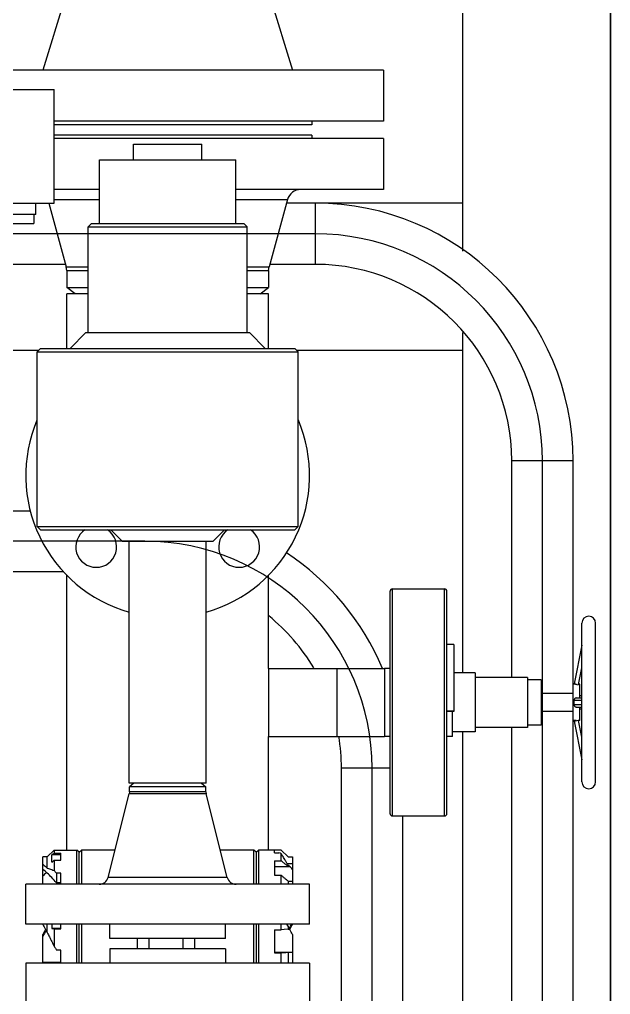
# Model space of a CAD drawing. Header units: millimetres. Extents: x 18255 to 228708, y -2217 to 146640.
# Drawn here: x 67745.1 to 68005.3, y 86051.4 to 86480.9 of the extents above; entities that cross this region are included whole.
import ezdxf

# ---------------------------------------------------------------- set-up
doc = ezdxf.new("R2010")
doc.units = ezdxf.units.MM
doc.layers.add('设备', color=8, linetype='Continuous')

msp = doc.modelspace()

# ---------------------------------------------------------------- linework, layer by layer
at = {"layer": '设备'}
for p, q in [((68005.34, 83079.2), (68005.34, 87679.2)), ((68005.34, 83079.2), (68005.34, 87679.2)), ((68005.34, 87679.2), (68005.34, 83079.2)), ((68005.34, 83515), (68005.34, 87679.2)), ((67940.34, 86378.86), (67940.34, 86585.75)), ((67765.34, 86490.89), (67755.34, 86458.5)), ((67855.34, 86490.89), (67865.34, 86458.5)), ((67905.34, 86458.5), (67715.34, 86458.5)), ((67905.34, 86458.5), (67905.34, 86436.1)), ((67640.34, 86450), (67760.34, 86450)), ((67760.34, 86400), (67760.34, 86450)), ((67905.34, 86436.1), (67760.34, 86436.1)), ((67873.84, 86436.1), (67873.84, 86434.5)), ((67873.84, 86434.5), (67760.34, 86434.5)), ((67873.84, 86430), (67760.34, 86430)), ((67905.34, 86428.4), (67760.34, 86428.4)), ((67873.84, 86430), (67873.84, 86428.4)), ((67905.34, 86428.4), (67905.34, 86406)), ((67795.34, 86426), (67825.34, 86426)), ((67795.34, 86419), (67795.34, 86426)), ((67825.34, 86419), (67825.34, 86426)), ((67780.34, 86419), (67840.34, 86419)), ((67780.34, 86391), (67780.34, 86419)), ((67840.34, 86391), (67840.34, 86419)), ((67780.34, 86406), (67760.34, 86406)), ((67905.34, 86406), (67840.34, 86406)), ((67760.34, 86401.59), (67780.34, 86401.59)), ((67840.34, 86401.59), (67863.14, 86401.59)), ((67863.14, 86401.59), (67855.01, 86371.88)), ((67505.34, 86400), (67760.34, 86400)), ((67752.34, 86395), (67752.34, 86400)), ((67757.99, 86400), (67765.68, 86371.88)), ((67940.34, 86400), (67862.7, 86400)), ((67875.34, 86400), (67875.34, 86373)), ((67752.34, 86395), (67726.34, 86395)), ((67751.34, 86395), (67751.34, 86391)), ((67738.34, 86391), (67751.34, 86391)), ((67775.34, 86389.5), (67776.84, 86391)), ((67775.34, 86389.5), (67845.34, 86389.5)), ((67775.34, 86343), (67775.34, 86389.5)), ((67776.84, 86391), (67843.84, 86391)), ((67845.34, 86389.5), (67843.84, 86391)), ((67845.34, 86343), (67845.34, 86389.5)), ((67875.34, 86386.5), (67610.84, 86386.5)), ((67765.37, 86373), (67720.34, 86373)), ((67765.68, 86371.88), (67775.34, 86371.88)), ((67765.89, 86370.3), (67765.68, 86371.88)), ((67845.34, 86371.88), (67855.01, 86371.88)), ((67854.79, 86370.3), (67855.01, 86371.88)), ((67875.34, 86373), (67855.31, 86373)), ((67765.89, 86370.3), (67775.34, 86370.3)), ((67765.89, 86370.3), (67765.89, 86362.84)), ((67845.34, 86370.3), (67854.79, 86370.3)), ((67854.79, 86370.3), (67854.79, 86362.84)), ((67769.59, 86360), (67765.89, 86362.84)), ((67765.89, 86362.84), (67775.34, 86362.84)), ((67845.34, 86362.84), (67854.79, 86362.84)), ((67851.09, 86360), (67854.79, 86362.84)), ((67775.34, 86360), (67765.89, 86360)), ((67765.89, 86336), (67765.89, 86360)), ((67854.79, 86360), (67845.34, 86360)), ((67854.79, 86336), (67854.79, 86360)), ((67767.34, 86336), (67774.34, 86343)), ((67774.34, 86343), (67846.34, 86343)), ((67853.34, 86336), (67846.34, 86343)), ((67940.34, 86193), (67940.34, 86343.06)), ((67753.34, 86335), (67740.34, 86335)), ((67752.84, 86334.5), (67754.34, 86336)), ((67752.84, 86334.5), (67867.84, 86334.5)), ((67752.84, 86257.5), (67752.84, 86334.5)), ((67754.34, 86336), (67866.34, 86336)), ((67867.84, 86334.5), (67866.34, 86336)), ((67940.34, 86335), (67867.34, 86335)), ((67867.84, 86257.5), (67867.84, 86334.5)), ((67988.84, 86286.5), (67961.84, 86286.5)), ((67961.84, 86191), (67961.84, 86286.5)), ((67975.34, 84891), (67975.34, 86286.5)), ((67988.84, 86188), (67988.84, 86286.5)), ((67665.34, 86264.5), (67749.88, 86264.5)), ((67754.34, 86256), (67752.84, 86257.5)), ((67752.84, 86257.5), (67867.84, 86257.5)), ((67754.34, 86256), (67866.34, 86256)), ((67790.34, 86251), (67785.34, 86256)), ((67830.34, 86251), (67835.34, 86256)), ((67866.34, 86256), (67867.84, 86257.5)), ((67800.34, 86251), (67600.34, 86251)), ((67790.34, 86251), (67830.34, 86251)), ((67793.34, 86144.4), (67793.34, 86251)), ((67827.34, 86144.4), (67827.34, 86251)), ((67764.56, 86237.5), (67665.34, 86237.5)), ((67765.89, 86115), (67765.89, 86236.14)), ((67854.79, 86195), (67854.79, 86236.14)), ((67908.29, 86131), (67908.29, 86229)), ((67909.29, 86230), (67932.29, 86230)), ((67909.29, 86130), (67909.29, 86230)), ((67932.29, 86130), (67932.29, 86230)), ((67933.29, 86131), (67933.29, 86229)), ((67992.79, 86145), (67992.79, 86215)), ((67998.79, 86145), (67998.79, 86215)), ((67936.29, 86205.47), (67933.29, 86205.47)), ((67936.29, 86205.47), (67936.29, 86175.96)), ((67992.79, 86205.28), (67989.31, 86188.2)), ((67854.79, 86195), (67905.79, 86195)), ((67854.79, 86195), (67854.79, 86165)), ((67884.79, 86195), (67884.79, 86165)), ((67908.29, 86195), (67905.79, 86195)), ((67905.79, 86195), (67905.79, 86165)), ((67991.3, 86187.94), (67992.79, 86195.26)), ((67945.79, 86193), (67936.29, 86193)), ((67945.79, 86193), (67945.79, 86167)), ((67968.79, 86191), (67945.79, 86191)), ((67968.79, 86191), (67968.79, 86169)), ((67974.79, 86190), (67968.79, 86190)), ((67974.79, 86190), (67974.79, 86170)), ((67990.29, 86188), (67988.79, 86188)), ((67988.79, 86188), (67988.79, 86172)), ((67989.31, 86188.2), (67991.08, 86187.84)), ((67991.79, 86188), (67991.31, 86188)), ((67991.79, 86182), (67991.79, 86188)), ((67988.79, 86184), (67974.79, 86184)), ((67990.29, 86182), (67992.79, 86182)), ((67992.79, 86183), (67991.79, 86183)), ((67989.31, 86181), (67992.79, 86181)), ((67989.31, 86179), (67989.31, 86181)), ((67992.79, 86179), (67989.31, 86179)), ((67990.29, 86178), (67992.79, 86178)), ((67991.79, 86172), (67991.79, 86178)), ((67936.29, 86176.17), (67933.29, 86176.17)), ((67936.29, 86175.96), (67933.29, 86175.96)), ((67935.79, 86165), (67935.79, 86175.96)), ((67988.79, 86176), (67974.79, 86176)), ((67992.79, 86177), (67991.79, 86177)), ((67968.79, 86169), (67945.79, 86169)), ((67961.84, 84891), (67961.84, 86169)), ((67974.79, 86170), (67968.79, 86170)), ((67990.29, 86172), (67988.79, 86172)), ((67988.84, 84891), (67988.84, 86172)), ((67989.31, 86171.8), (67991.08, 86172.16)), ((67989.31, 86171.8), (67992.79, 86154.72)), ((67992.79, 86164.74), (67991.3, 86172.06)), ((67991.79, 86172), (67991.31, 86172)), ((67854.79, 86165), (67905.79, 86165)), ((67854.79, 86115), (67854.79, 86165)), ((67908.29, 86165), (67905.79, 86165)), ((67935.79, 86165), (67933.29, 86165)), ((67945.79, 86167), (67935.79, 86167)), ((67940.34, 85865), (67940.34, 86167)), ((67908.29, 86151), (67886.84, 86151)), ((67886.84, 85800), (67886.84, 86151)), ((67900.34, 84951), (67900.34, 86151)), ((67827.34, 86144.4), (67793.34, 86144.4)), ((67795.49, 86144.4), (67793.49, 86142.87)), ((67825.19, 86144.4), (67827.19, 86142.87)), ((67784.11, 86102.92), (67793.37, 86139.72)), ((67793.49, 86140.7), (67793.37, 86139.72)), ((67827.31, 86139.72), (67793.37, 86139.72)), ((67827.19, 86142.87), (67793.49, 86142.87)), ((67793.49, 86140.7), (67793.49, 86142.87)), ((67827.19, 86140.7), (67793.49, 86140.7)), ((67827.19, 86140.7), (67827.19, 86142.87)), ((67827.19, 86140.7), (67827.31, 86139.72)), ((67836.58, 86102.92), (67827.31, 86139.72)), ((67909.29, 86130), (67932.29, 86130)), ((67913.84, 85394.99), (67913.84, 86130)), ((67757.34, 86112), (67760.34, 86115)), ((67760.34, 86115), (67770.34, 86115)), ((67760.34, 86115), (67760.34, 86113.68)), ((67760.34, 86113.68), (67763.34, 86113.68)), ((67763.34, 86110.47), (67763.34, 86113.68)), ((67771.34, 86114), (67770.34, 86115)), ((67770.34, 86099.9), (67770.34, 86115)), ((67771.34, 86114), (67772.34, 86115)), ((67771.34, 86099.9), (67771.34, 86114)), ((67787.15, 86115), (67772.34, 86115)), ((67772.34, 86115), (67772.34, 86099.9)), ((67848.34, 86115), (67833.54, 86115)), ((67849.34, 86114), (67848.34, 86115)), ((67848.34, 86099.9), (67848.34, 86115)), ((67849.34, 86114), (67850.34, 86115)), ((67849.34, 86114), (67849.34, 86099.9)), ((67860.34, 86115), (67850.34, 86115)), ((67850.34, 86115), (67850.34, 86099.9)), ((67857.34, 86113.81), (67857.34, 86115)), ((67857.34, 86113.81), (67859.34, 86113.81)), ((67863.34, 86112), (67860.34, 86115)), ((67860.34, 86110.26), (67860.34, 86113.32)), ((67757.34, 86112), (67755.34, 86112)), ((67755.34, 86099.9), (67755.34, 86112)), ((67757.34, 86106.99), (67757.34, 86112)), ((67763.34, 86112.81), (67759.34, 86112.81)), ((67759.34, 86109.65), (67760.34, 86110.47)), ((67760.34, 86110.47), (67763.34, 86110.47)), ((67760.34, 86110.47), (67760.34, 86105.94)), ((67857.34, 86110.26), (67860.34, 86110.26)), ((67857.34, 86110.26), (67857.34, 86103.86)), ((67862.99, 86109), (67865.34, 86109)), ((67863.34, 86112), (67865.34, 86112)), ((67865.34, 86112), (67865.34, 86106.49)), ((67763.34, 86104.75), (67761.34, 86104.75)), ((67761.34, 86104.75), (67761.34, 86100.51)), ((67763.34, 86099.9), (67763.34, 86104.75)), ((67857.34, 86107.78), (67864.05, 86107.78)), ((67863.34, 86107.78), (67863.05, 86108.03)), ((67863.34, 86108.39), (67863.34, 86107.78)), ((67865.32, 86106.48), (67865.34, 86106.49)), ((67865.32, 86106.47), (67865.34, 86106.45)), ((67865.34, 86106.45), (67865.34, 86099.9)), ((67763.34, 86100.51), (67761.34, 86100.51)), ((67836.58, 86102.92), (67784.11, 86102.92)), ((67857.34, 86103.86), (67860.34, 86103.86)), ((67860.34, 86099.9), (67860.34, 86103.86)), ((67863.34, 86101.32), (67865.34, 86101.32)), ((67863.34, 86101.32), (67863.34, 86099.9)), ((67872.84, 86099.9), (67747.84, 86099.9)), ((67747.84, 86082.4), (67747.84, 86099.9)), ((67872.84, 86082.4), (67872.84, 86099.9)), ((67872.84, 86082.4), (67747.84, 86082.4)), ((67755.34, 86082.21), (67755.34, 86082.4)), ((67757.34, 86078.61), (67757.34, 86082.4)), ((67763.34, 86080.42), (67759.34, 86080.42)), ((67759.34, 86080.42), (67760.34, 86080.32)), ((67760.34, 86080.32), (67763.34, 86080.32)), ((67760.34, 86080.32), (67760.34, 86072.63)), ((67763.34, 86080.32), (67763.34, 86082.4)), ((67770.34, 86065.1), (67770.34, 86082.4)), ((67771.34, 86065.1), (67771.34, 86082.4)), ((67772.34, 86082.4), (67772.34, 86065.1)), ((67784.84, 86076), (67784.84, 86082.4)), ((67835.84, 86076), (67835.84, 86082.4)), ((67848.34, 86065.1), (67848.34, 86082.4)), ((67849.34, 86082.4), (67849.34, 86065.1)), ((67850.34, 86082.4), (67850.34, 86065.1)), ((67857.34, 86079.9), (67860.34, 86079.9)), ((67857.34, 86079.9), (67857.34, 86069.75)), ((67860.34, 86079.9), (67860.34, 86082.4)), ((67861.62, 86080), (67860.34, 86079.9)), ((67863.34, 86080.14), (67861.62, 86080)), ((67863.34, 86081.4), (67863.34, 86080.14)), ((67863.34, 86080.14), (67864.05, 86080.14)), ((67864.05, 86080.14), (67864.12, 86080)), ((67864.12, 86080), (67864.16, 86080.08)), ((67865.34, 86082.4), (67865.34, 86082.23)), ((67755.34, 86065.1), (67755.34, 86077.8)), ((67835.84, 86076), (67784.84, 86076)), ((67797.11, 86071.5), (67797.11, 86076)), ((67802.11, 86076), (67802.11, 86071.5)), ((67817.11, 86071.5), (67817.11, 86076)), ((67822.11, 86076), (67822.11, 86071.5)), ((67865.34, 86077.77), (67865.34, 86065.1)), ((67763.34, 86070.94), (67761.34, 86070.94)), ((67763.34, 86065.1), (67763.34, 86070.94)), ((67835.84, 86071.5), (67784.84, 86071.5)), ((67784.84, 86071.5), (67784.84, 86065.1)), ((67835.84, 86071.5), (67835.84, 86065.1)), ((67857.34, 86069.99), (67865.34, 86069.99)), ((67863.34, 86069.99), (67863.34, 86065.1)), ((67857.34, 86069.75), (67860.34, 86069.75)), ((67860.34, 86065.1), (67860.34, 86069.75)), ((67872.84, 86065.1), (67747.84, 86065.1)), ((67747.84, 86065.1), (67747.84, 86047.6)), ((67763.34, 86065.5), (67755.34, 86065.5)), ((67872.84, 86065.1), (67872.84, 86047.6))]:
    msp.add_line(p, q, dxfattribs=at)
for centre, radius, start, end in [((67868.92, 86400), 6, 90, 164.6963), ((67875.34, 86286.5), 113.5, 0, 90), ((67875.34, 86286.5), 100, 0, 90), ((67875.34, 86286.5), 86.5, 0, 90), ((67810.34, 86280), 62.5, 157.0956, 254.2127), ((67810.34, 86280), 62.5, 285.7873, 22.9044), ((67778.88, 86248.54), 9, 123.4233, 56.5767), ((67841.81, 86248.54), 9, 123.4233, 56.5767), ((67800.34, 86151), 100, 0, 90), ((67800.34, 86151), 113.5, 22.8242, 56.7276), ((67909.29, 86229), 1, 90, 180), ((67932.29, 86229), 1, 360, 90), ((67800.34, 86151), 86.5, 30.7856, 50.9422), ((67995.79, 86215), 3, 0, 180), ((67990.33, 86179), 1.01, 179.9523, 210.9821), ((67990.3, 86178.97), 0.969, 241.023, 261.8041), ((67990.29, 86178.96), 0.96, 261.8731, 270.0064), ((67800.34, 86151), 86.5, 0, 9.3867), ((67995.79, 86145), 3, 180, 0), ((67909.29, 86131), 1, 180, 270), ((67932.29, 86131), 1, 270, 0), ((67852.56, 86098.69), 16.57, 61.9821, 65.8323), ((67800.85, 86073.83), 71.41, 28.9371, 29.5067), ((67712.83, 86065.15), 62.62, 39.2238, 40.6491), ((67849.1, 86091), 22.48, 49.888, 50.6703), ((67848.54, 86090.34), 23.34, 48.3595, 49.8833), ((67835.17, 86078.49), 41.13, 42.8642, 45.4049), ((67780.23, 86103.9), 4, 270, 345.8634), ((67840.46, 86103.9), 4, 194.1366, 270), ((68034.97, 86235.27), 318.78, 208.6953, 209.1481), ((68034.97, 85924.73), 318.78, 150.8519, 151.3047), ((68006.87, 85940.64), 286.1, 150.942, 151.542), ((68038.05, 86236.98), 322.3, 209.1475, 209.4315), ((67909.69, 86084.61), 150.41, 180.8412, 181.5966), ((67537.84, 85921.64), 362.6, 26.1417, 26.3191), ((67582.29, 85922.83), 322.7, 29.1755, 29.4314), ((67612.94, 86219.85), 287.1, 330.9427, 331.3968), ((67455.55, 85855.29), 466.29, 28.4976, 28.81), ((67455.64, 86304.66), 466.19, 331.2002, 331.5024), ((68052.09, 86244.72), 338.72, 210.5351, 210.7703)]:
    msp.add_arc(centre, radius, start, end, dxfattribs=at)
for points, start_tangent, end_tangent in [([(67991.3, 86187.94), (67991.27, 86187.91), (67991.2, 86187.88), (67991.08, 86187.84)], (-0.199604, -0.979877), (-0.968864, -0.247592)), ([(67990.29, 86182), (67990.16, 86181.99), (67989.83, 86181.88), (67989.55, 86181.66), (67989.38, 86181.35), (67989.31, 86181)], (-1, -0.000078), (0, -1)), ([(67989.46, 86178.48), (67989.55, 86178.35), (67989.83, 86178.12)], (0.515364, -0.856971), (0.874773, -0.484532)), ([(67991.08, 86172.16), (67991.2, 86172.13), (67991.27, 86172.09), (67991.3, 86172.06)], (0.968864, -0.247592), (0.199604, -0.979877)), ([(67760.34, 86113.68), (67760.01, 86113.39), (67759.67, 86113.1), (67759.34, 86112.81)], (-0.756482, -0.654015), (-0.755239, -0.655449)), ([(67863, 86109), (67862.4, 86110.04), (67861.4, 86111.69), (67860.34, 86113.32)], (-0.492531, 0.870295), (-0.555137, 0.831759)), ([(67755.34, 86108.75), (67756, 86108.21), (67756.67, 86107.62), (67757.34, 86106.99)], (0.779269, -0.62669), (0.723864, -0.689942)), ([(67759.34, 86109.65), (67759.29, 86110.87), (67759.29, 86111.92), (67759.34, 86112.81)], (-0.059771, 0.998212), (0.095774, 0.995403)), ([(67863.05, 86108.03), (67862.35, 86108.6), (67861.35, 86109.43), (67860.34, 86110.26)], (-0.770813, 0.637062), (-0.770973, 0.636868)), ([(67761.34, 86100.51), (67759.29, 86102.87), (67757.28, 86104.87), (67755.34, 86106.49)], (-0.632456, 0.774597), (-0.798223, 0.602362)), ([(67757, 86105.11), (67755.34, 86103.46)], (-0.744222, -0.667933), (-0.675869, -0.737021)), ([(67757.34, 86106.99), (67758.29, 86106.74), (67759.29, 86106.39), (67760.34, 86105.94)], (0.974799, -0.223084), (0.909837, -0.414965)), ([(67860.34, 86103.86), (67861.36, 86103), (67861.45, 86102.92)], (0.764351, -0.644801), (0.763832, -0.645415)), ([(67861.45, 86102.92), (67862.36, 86102.16), (67863.34, 86101.32)], (0.763832, -0.645415), (0.762811, -0.646621)), ([(67757.34, 86078.61), (67758.29, 86076.7), (67759.29, 86074.7), (67760.34, 86072.63)], (0.440583, -0.897712), (0.455506, -0.890233)), ([(67761.05, 86071.43), (67761.34, 86070.94)], (0.511599, -0.859224), (0.513054, -0.858356)), ([(67860.34, 86069.75), (67861.36, 86069.83), (67862.36, 86069.91), (67863.34, 86069.99)], (0.996717, 0.080964), (0.996685, 0.081354))]:
    msp.add_spline(points, degree=3, dxfattribs=dict(at, start_tangent=start_tangent, end_tangent=end_tangent))

doc.saveas('drawing.dxf')
